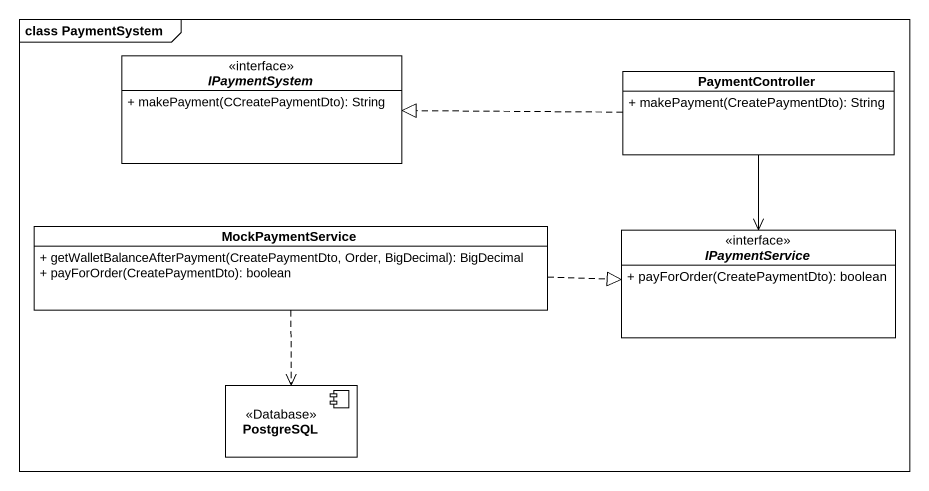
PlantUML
@startuml
mainframe class PaymentSystem
allowmixing
hide circle
hide empty members
skinparam classAttributeIconSize 0
interface IPaymentSystem {
  + makePayment(CCreatePaymentDto): String
}
class PaymentController {
  + makePayment(CreatePaymentDto): String
}
class MockPaymentService {
  + getWalletBalanceAfterPayment(CreatePaymentDto, Order, BigDecimal): BigDecimal
  + payForOrder(CreatePaymentDto): boolean
}
interface IPaymentService {
  + payForOrder(CreatePaymentDto): boolean
}
component PostgreSQL <<Database>>
PaymentController .left.|> IPaymentSystem
PaymentController --> IPaymentService
MockPaymentService .right.|> IPaymentService
MockPaymentService ..> PostgreSQL
@enduml
